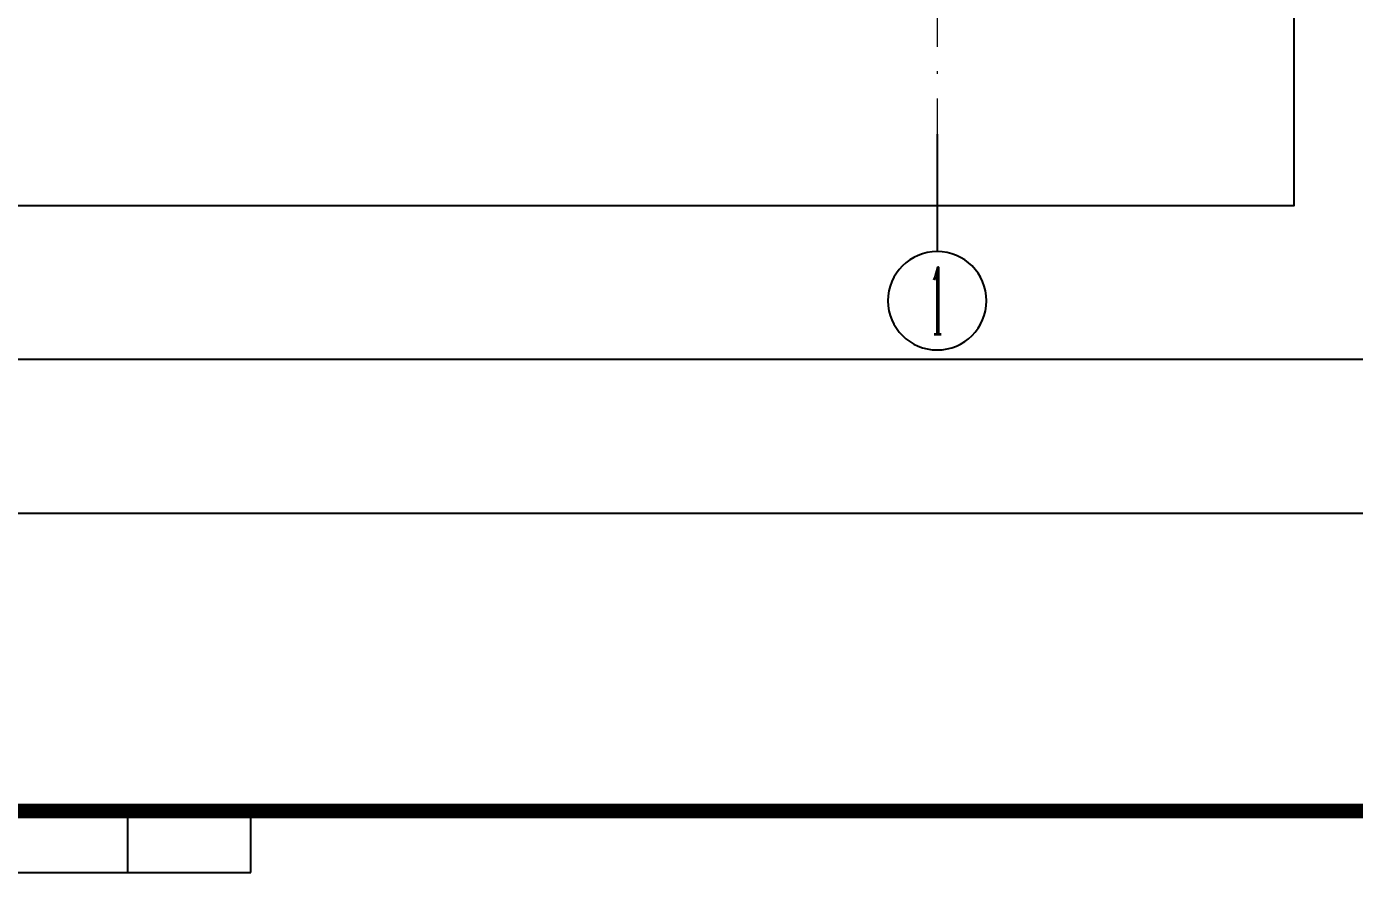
# Model space of a CAD drawing. Header units: millimetres. Extents: x -13830 to 215738, y -24143 to 193994.
# Drawn here: x 41776 to 52567, y 6057 to 12931 of the extents above; entities that cross this region are included whole.
import ezdxf
from ezdxf.enums import TextEntityAlignment as Align

# ---------------------------------------------------------------- set-up
doc = ezdxf.new("R2010")
doc.units = ezdxf.units.MM
doc.header["$LTSCALE"] = 100
doc.linetypes.add('CENTER2', pattern=[28.575, 19.05, -3.175, 3.175, -3.175])
doc.linetypes.add('DOTE', pattern=[2.42, 2, -0.2, 0.02, -0.2])
doc.layers.get('0').update_dxf_attribs({"linetype": 'CONTINUOUS'})
doc.layers.get('DEFPOINTS').update_dxf_attribs({"linetype": 'CONTINUOUS'})
doc.layers.add('A-_ANOTGRID_E-', color=8, linetype='CENTER2', lineweight=5)
for name, color, linetype in [('AUDIT_I_190214154742-1', 7, 'CONTINUOUS'), ('AXIS', 3, 'CONTINUOUS'), ('AXIS_TEXT', 7, 'CONTINUOUS'), ('图框', 7, 'CONTINUOUS')]:
    doc.layers.add(name, color=color, linetype=linetype)
doc.styles.add('_TCH_AXIS', font='COMPLEX', dxfattribs={"bigfont": 'GBCBIG'})
doc.styles.add('COMPLEX', font='COMPLEX')

# ---------------------------------------------------------------- blocks, each defined once
blk = doc.blocks.new('TJAD_TK_A1')
at = {"layer": '图框'}
for p, q in [((960.88, 361.45), (960.88, 366.45)), ((970.88, 361.45), (970.88, 366.45)), ((870.88, 361.45), (970.88, 361.45))]:
    blk.add_line(p, q, dxfattribs=at)
at = {"layer": '图框', "const_width": 1.2}
blk.add_lwpolyline([(1331.38, 940.45), (525.38, 940.45), (525.38, 366.45), (1331.38, 366.45)], close=True, dxfattribs=at)
blk = doc.blocks.new('180703-expo')
at = {"layer": '图框'}
blk.add_blockref('TJAD_TK_A1', (-500.38, -356.45), dxfattribs=at)
blk = doc.blocks.new('_AXISO')
blk.add_circle((0, 0), 0.5)
at = {"layer": 'AXIS_TEXT', "style": 'COMPLEX', "width": 1.041667}
blk.add_attdef('A', text='', height=0.56, dxfattribs=at).set_placement((-0.25, -0.28), (0.25, -0.28), align=Align.FIT)

msp = doc.modelspace()

# ---------------------------------------------------------------- linework, layer by layer
at = {"layer": 'A-_ANOTGRID_E-', "linetype": 'DOTE', "ltscale": 10}
msp.add_line((49176.2, 22027.3), (49176.2, 11388.1), dxfattribs=at)
at = {"layer": 'AXIS'}
msp.add_line((49176.2, 12056.2), (49176.2, 11102.8), dxfattribs=at)
at = {"layer": 'DEFPOINTS'}
for points in [[(54576.2, 25977.1), (18676.2, 25977.1), (18676.2, 8977.1), (54576.2, 8977.1)], [(53326.2, 24727.1), (19926.2, 24727.1), (19926.2, 10227.1), (53326.2, 10227.1)], [(52076.2, 23477.1), (21176.2, 23477.1), (21176.2, 11477.1), (52076.2, 11477.1)]]:
    msp.add_lwpolyline(points, close=True, dxfattribs=at)

# ---------------------------------------------------------------- block references
at = {"xscale": 100, "yscale": 100, "zscale": 100}
msp.add_blockref('180703-expo', (-3451.8, 5557.2), dxfattribs=at)
at = {"layer": 'AXIS'}
ref = msp.add_blockref('_AXISO', (49176.2, 10702.8), dxfattribs=dict(at, xscale=-800, yscale=800, zscale=800))
ref.add_attrib('A', '1', dxfattribs={"layer": 'AUDIT_I_190214154742-1', "height": 544.8, "style": '_TCH_AXIS', "width": 0.555556}).set_placement((49111.4, 10430.4), (49241.1, 10430.4), align=Align.FIT)

doc.saveas('drawing.dxf')
